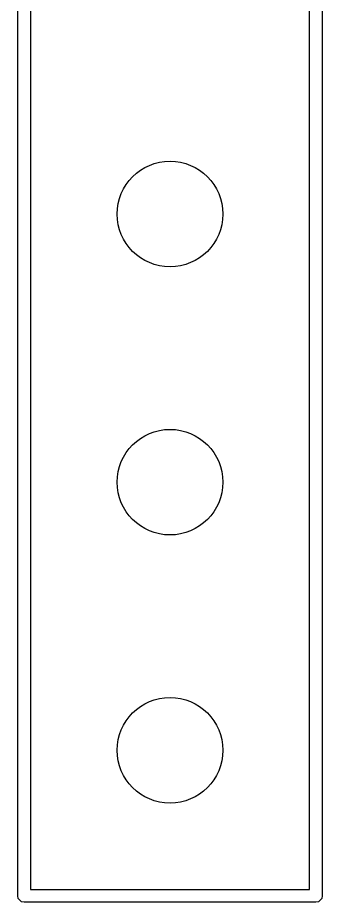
# Model space of a CAD drawing. Extents: x 90.4 to 161.7, y -143.1 to -81.8.
# Drawn here: x 94.41 to 97.29, y -127 to -118.62 of the extents above; entities that cross this region are included whole.
import ezdxf

# ---------------------------------------------------------------- set-up
doc = ezdxf.new("R2010")
doc.units = 0
doc.layers.add('BLACK', color=7, linetype='CONTINUOUS')

msp = doc.modelspace()

# ---------------------------------------------------------------- linework, layer by layer
at = {"layer": 'BLACK', "linetype": 'CONTINUOUS'}
for p, q in [((94.413533, -126.940961), (94.413533, -109.050961)), ((97.293533, -109.050961), (97.293533, -126.940961)), ((94.533533, -109.110961), (94.533533, -126.880961)), ((97.173533, -126.880961), (97.173533, -109.110961)), ((94.4181, -126.963922), (94.413533, -126.940961)), ((94.533533, -126.880961), (97.173533, -126.880961)), ((97.293533, -126.940961), (97.288966, -126.963922)), ((94.450572, -126.996394), (94.4181, -126.963922)), ((94.473533, -127.000961), (94.450572, -126.996394)), ((97.233533, -127.000961), (94.473533, -127.000961)), ((97.256494, -126.996394), (97.233533, -127.000961)), ((97.288966, -126.963922), (97.256494, -126.996394))]:
    msp.add_line(p, q, dxfattribs=at)
at = {"layer": 'BLACK'}
for centre in [(95.853533, -120.480961), (95.853533, -120.480961), (95.853533, -123.020961), (95.853533, -123.020961), (95.853533, -125.560961), (95.853533, -125.560961)]:
    msp.add_circle(centre, 0.5, dxfattribs=at)

doc.saveas('drawing.dxf')
